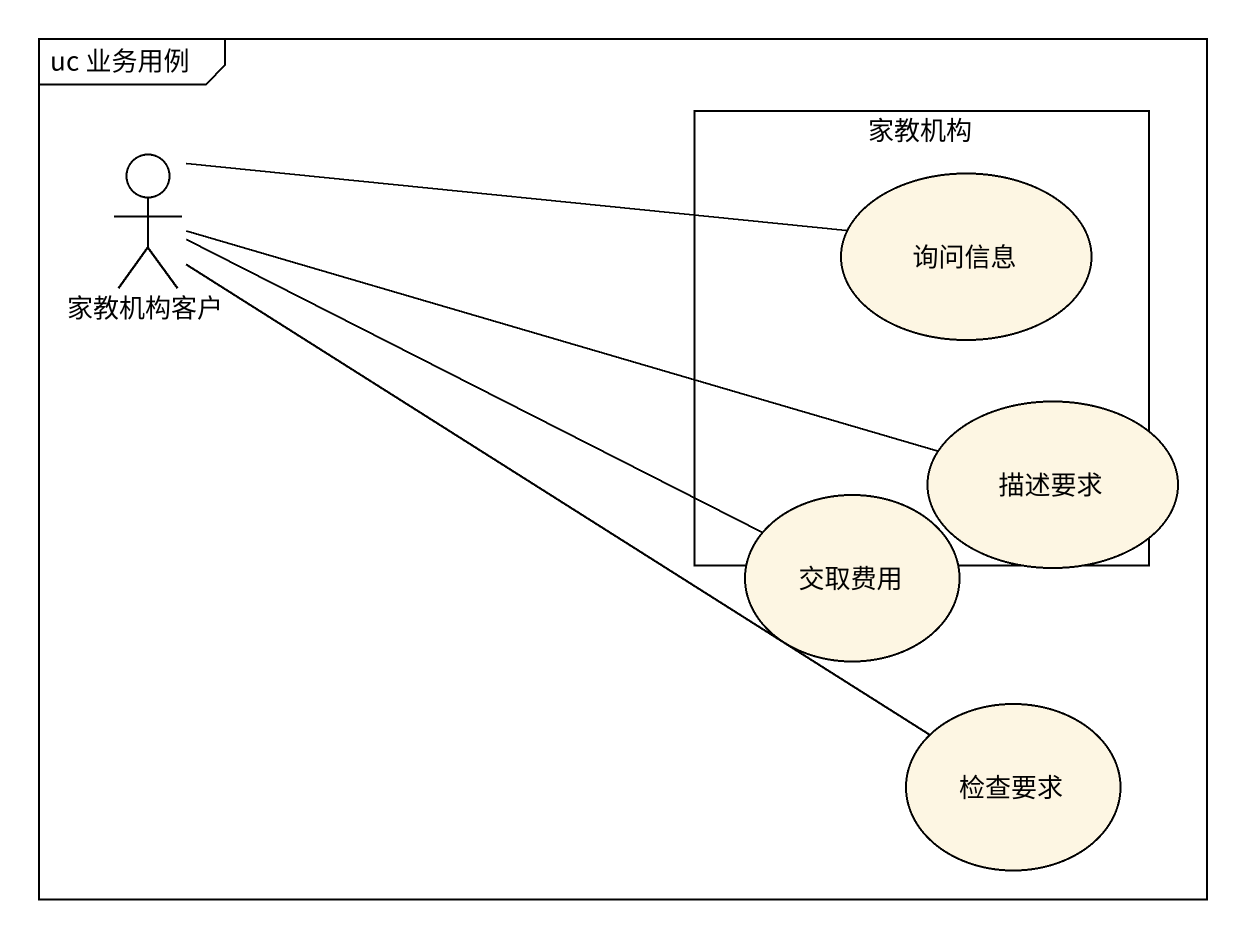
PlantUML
@startuml
mainframe uc 业务用例
rectangle 家教机构 {
  usecase 询问信息
}
actor 家教机构客户
usecase 描述要求
usecase 交取费用
usecase 检查要求
家教机构客户 -right- 询问信息
家教机构客户 -right- 描述要求
家教机构客户 -right- 交取费用
家教机构客户 -- 检查要求
@enduml
